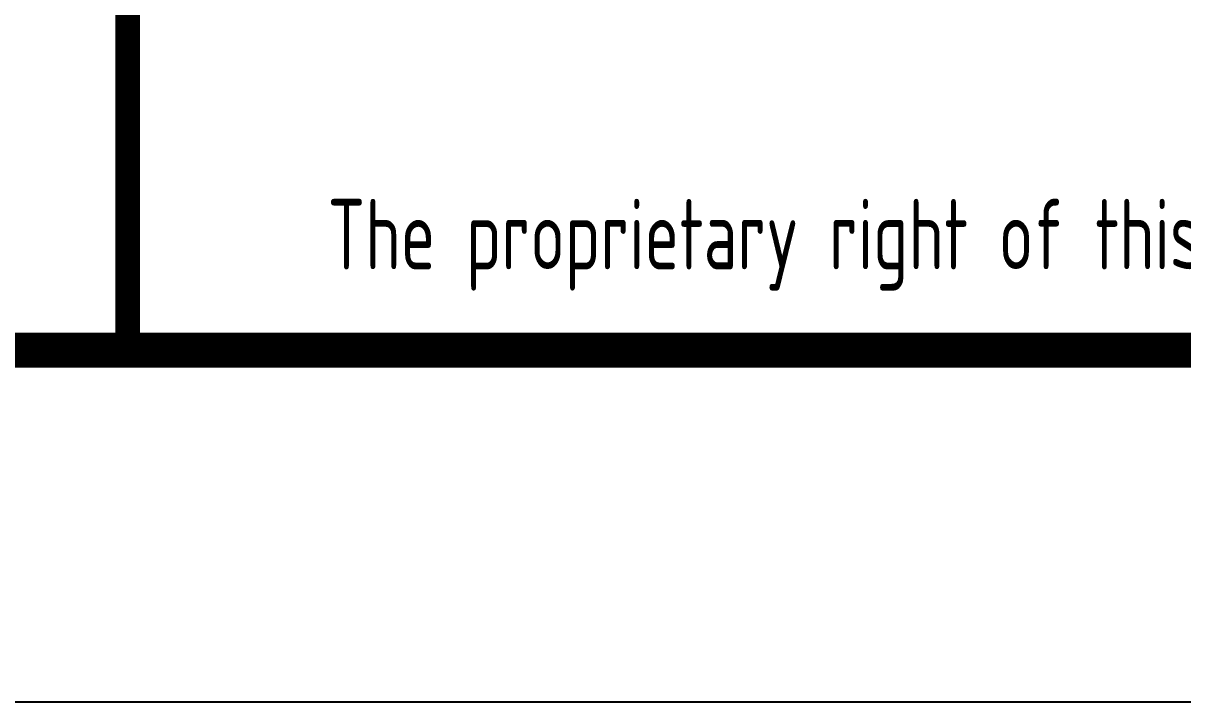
# Model space of a CAD drawing. Extents: x 4532298 to 10139194, y -639876 to -207028.
# Drawn here: x 4711845 to 4715140, y -350159 to -348229 of the extents above; entities that cross this region are included whole.
import ezdxf
from ezdxf.enums import TextEntityAlignment as Align

# ---------------------------------------------------------------- set-up
doc = ezdxf.new("R2010")
doc.units = 0
doc.header["$LTSCALE"] = 1000
doc.header["$MEASUREMENT"] = 0
doc.layers.get('0').update_dxf_attribs({"linetype": 'CONTINUOUS'})
doc.layers.add('PUB_TITLE', color=4, linetype='CONTINUOUS')
doc.styles.add('AHD', font='sceie.shx', dxfattribs={"width": 0.7, "bigfont": 'sceic.shx'})

msp = doc.modelspace()

# ---------------------------------------------------------------- linework, layer by layer
msp.add_line((4712141.8, -349158.8), (4730141.8, -349158.8))
msp.add_lwpolyline([(4730141.8, -343158.8, 70, 70, 0), (4712141.8, -343158.8, 70, 70, 0), (4712141.8, -349158.8, 0, 0, 0)], format="xyseb")
at = {"const_width": 70}
msp.add_lwpolyline([(4712141.8, -343158.8), (4712141.8, -349158.8)], dxfattribs=at)
at = {"layer": 'PUB_TITLE', "color": 4}
msp.add_lwpolyline([(4647041.8, -350158.8), (4731141.8, -350158.8), (4731141.8, -290758.8), (4647041.8, -290758.8)], close=True, dxfattribs=at)
at = {"layer": 'PUB_TITLE', "color": 4, "const_width": 100}
msp.add_lwpolyline([(4649541.8, -349158.8), (4730141.8, -349158.8), (4730141.8, -291758.8), (4649541.8, -291758.8)], close=True, dxfattribs=at)

# ---------------------------------------------------------------- texts
at = {"style": 'AHD', "width": 0.8}
msp.add_text('The proprietary right of this document belongs to Anhui Huadong Chemical And Medical Engineering  Co.,Ltd.  and any replication or transfer to the 3rd. side is forbidden without its permission. ', height=200, dxfattribs=at).set_placement((4721141.8, -348858.8), align=Align.MIDDLE)

doc.saveas('drawing.dxf')
